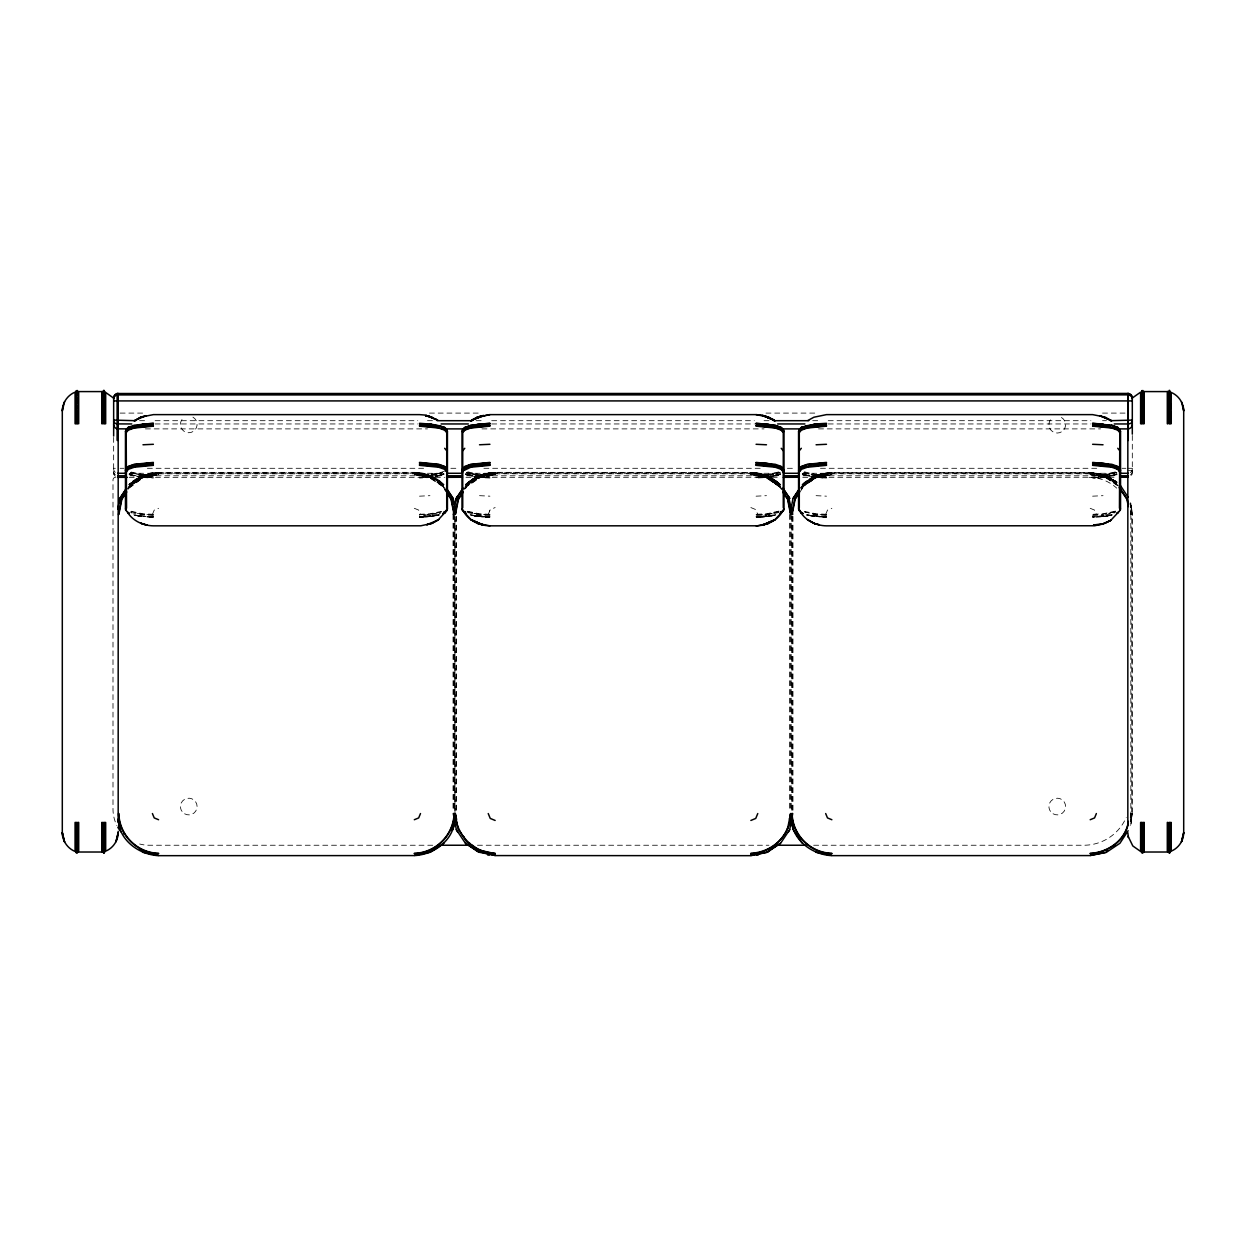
<?xml version="1.0" encoding="UTF-8"?>
<svg xmlns="http://www.w3.org/2000/svg" width="1246" height="1246" viewBox="0 0 1246 1246"><rect width="100%" height="100%" fill="white"/><g stroke="black" fill="none" stroke-linecap="round" stroke-linejoin="round"><path stroke-width="0.75" stroke-dasharray="5 3.75" d="M750.871 473.355L750.871 473.698C761.882 474.212 772.863 478.168 780.354 486.438M1131.648 816.504L1131.711 813.545L1131.352 817.205M1131.134 819.93L1131.197 817.937M1130.745 817.189L1130.963 813.545L1130.823 814.463M1131.415 817.797L1131.68 813.545L1131.088 821.939M1131.617 816.597L1130.231 825.459M1130.854 814.526L1130.963 813.545L1130.698 817.392M1130.776 820.491L1131.835 813.545L1131.835 514.458L1130.247 504.069L1131.197 510.081M1130.278 817.454L1131.057 813.545M1130.48 821.566L1132.225 813.545L1132.287 512.9L1130.776 503.182M1131.072 823.684L1132.318 813.545L1130.823 824.541M152.417 514.458L154.224 510.097L158.585 508.29M488.23 514.458L490.254 509.583L495.145 507.558M489.32 511.81L489.787 510.689M825.677 514.458L827.484 510.097L831.861 508.29M127.481 488.884C132.964 481.532 141.779 476.174 150.953 474.446M129.304 486.547L135.97 480.582L144.084 476.72M129.039 487.638L143.181 477.28L158.585 474.212L158.585 472.826L414.311 472.826C425.353 472.483 435.898 477.483 443.716 485.052L430.337 475.77L421.833 473.667M128.058 489.351L130.238 486.111L143.243 477.42L158.585 474.321L157.588 474.415M129.413 487.98L143.306 477.576M464.042 488.899C470.832 479.025 483.323 473.838 495.145 473.698L479.508 476.72L467.78 484.305L477.763 477.67M465.179 487.575L468.356 482.809L466.082 486.049L467.234 485.177M464.493 489.273L466.674 486.002L479.788 477.405L495.145 474.212L495.145 472.577L479.056 475.629L465.428 484.756L471.066 480.645M465.817 487.84L466.767 486.096L479.866 477.576L495.145 474.539L493.65 474.555M465.443 488.79L467.048 486.376L479.944 477.763L495.145 474.742M800.742 488.884L802.969 485.566L816.223 476.72L831.861 473.605L825.397 474.212M802.019 487.373L802.985 485.597M801.318 489.351L803.39 486.002L816.457 477.28L831.861 474.212L831.861 472.826L1090.188 472.826L1105.42 475.567L1116.572 482.404L1106.277 475.629L1090.188 472.95C1099.875 473.542 1109.812 476.299 1117.117 482.95M801.894 488.821L803.623 486.236L816.582 477.576L831.861 474.539L830.459 474.555M799.449 492.809L803.748 486.361M465.848 486.547L471.689 481.221M129.179 486.423L130.674 485.177M802.44 486.423L803.95 485.177M128.54 486.641L146.561 474.804L129.132 486.423L130.519 485.021M802.408 486.407L809.246 480.582L817.345 476.72M801.848 486.984L811.348 479.289L824.213 474.446M802.393 486.423L819.821 474.804L801.817 486.641M465.303 487.684L466.129 486.812L465.568 487.388M802.035 487.669L802.845 486.812L802.081 487.809M465.646 486.438L467.063 485.021L466.378 485.675M468.06 484.896L467.499 485.457L468.371 484.616M131.811 484.819L131.048 485.566L131.671 484.772M465.926 484.18C473.62 476.611 484.367 472.327 495.145 472.343L752.506 472.374L766.695 475.427L780.23 472.343L777.068 473.464L779.482 472.608M801.739 485.052L804.791 482.249M129.568 483.978L131.515 482.249M465.802 484.305L475.988 476.984L487.015 473.169M472.327 480.333L477.576 476.969L475.723 478.059M135.767 480.317L139.163 478.043L137.185 478.947M809.028 480.317L819.712 474.664L831.861 472.826M467.624 485.566L469.01 484.336L467.593 485.551L468.403 485.005M467.079 485.021L465.693 486.392L479.508 476.72L495.145 473.682M810.445 478.947L812.423 478.028L802.424 485.021L805.461 482.404M133.914 481.096L130.425 484.009L132.372 482.576M807.174 481.096L803.686 484.009L805.632 482.576M802.44 485.052L815.772 475.629L831.861 472.421L816.753 475.489L828.808 473.044M417.363 473.044L430.4 475.629L444.043 484.741C436.38 476.782 425.322 472.343 414.311 472.343L158.585 472.374C147.542 472.265 136.593 476.875 128.805 484.678L142.496 475.629L158.585 472.421L146.981 474.399M1117.21 482.186L1105.358 475.178L1091.761 472.374L831.861 472.374C820.803 472.265 809.869 476.875 802.066 484.678L815.772 475.629L806.645 481.501M129.163 485.021C136.982 477.28 147.729 473.433 158.585 472.826M465.661 485.005L471.985 479.803L479.43 476.097L473.869 478.807M130.55 485.052L137.325 479.726L146.327 475.614M477.358 476.782L479.71 475.271L465.428 484.741L479.103 475.754L487.622 473.667M473.714 478.604L465.428 484.756L479.056 475.629L495.145 472.748L750.871 472.779L766.944 475.629L780.572 484.756L774.934 480.645M132.434 481.486L145.268 474.539M805.71 481.486L818.529 474.539L831.861 472.374M800.228 487.716L803.125 485.722M473.371 480.099L475.115 479.056M472.841 478.76L466.097 483.962L477.794 476.081M465.428 484.741L479.056 475.629L492.435 472.982M465.07 486.625L479.508 476.72L487.684 474.399M803.499 486.111L816.504 477.42M472.997 481.33L483.105 474.773L479.585 476.922M474.368 477.857L482.093 474.415L492.014 472.452M481.657 476.891L481.236 476.813M471.985 479.803L475.365 478.075M475.956 478.542L488.666 474.228M478.651 477.28L480.489 476.517M141.468 478.417L142.433 477.95M814.728 478.417L815.694 477.95M142.106 477.28L143.041 476.922M473.714 478.962L483.09 474.601L495.145 472.779L479.103 475.754M815.367 477.28L816.301 476.922M780.323 474.368L766.477 477.545L756.073 478.028M473.932 478.869L483.09 474.601M1114.531 473.137L1113.768 473.418M777.956 475.209L776.04 475.879M142.106 477.265L143.929 476.517M815.367 477.265L822.453 474.882M478.184 478.137L479.383 477.716L478.417 477.966M779.451 474.664L777.52 475.349M144.084 477.249L144.91 476.906M480.754 477.202L481.392 477.078M817.345 477.249L818.186 476.906M756.073 514.754L766.555 514.271L779.015 511.654M816.286 476.875L817.189 476.517M466.518 472.608L468.948 473.464L465.77 472.343L479.305 475.38L495.145 472.374M779.731 474.368L775.947 475.567L780.681 473.978M1116.291 474.368L1103.115 477.187L1092.617 477.685M440.913 475.053L430.01 477.187L419.513 477.685M777.473 475.053L766.555 477.187L756.073 477.685M444.137 473.978L440.383 475.256M444.51 471.144L438.654 473.231L419.513 475.115M442.174 472.873L430.15 475.38L419.513 475.879M439.231 475.178L443.763 473.573M438.904 475.785L444.106 473.932M441.691 511.358L429.932 513.804L419.513 514.302M441.131 512.059L430.01 514.271L419.513 514.754M439.231 513.601L440.741 513.056M778.875 471.923L766.43 474.633L756.073 475.115M780.308 473.573L766.742 476.626L756.073 477.125M775.448 475.785L780.65 473.932M778.984 511.094L766.477 513.804L756.073 514.302M778.797 512.527L766.742 515.034L756.073 515.533M1115.419 471.923L1102.975 474.633L1092.617 475.115M1111.993 473.527L1113.535 473.044M1113.846 474.648L1116.868 473.573M1112.008 475.785L1116.463 474.196M1115.544 511.094L1103.037 513.804L1092.617 514.302M1114.983 511.795L1103.115 514.271L1092.617 514.754M1113.846 513.056L1115.357 512.527M778.423 472.592L778.906 472.421M442.237 472.919L440.663 473.418M1113.332 475.614C1127.412 471.44 1098.333 480.208 1092.617 478.028M480.364 475.38L486.454 473.62M1115.31 511.701L1112.756 512.589M1116.027 472.608L1116.821 472.359L1103.255 475.38L1092.617 475.879M439.495 475.879L443.903 474.305L429.932 477.545L419.513 478.028M778.703 472.436L776.18 473.262L776.974 473.044M441.364 472.686L442.143 472.436M149.286 474.072L143.975 475.676L146.919 474.897M485.784 474.087L480.551 475.661L483.448 474.897M822.547 474.072L817.236 475.676L820.18 474.897M484.694 474.415L480.878 475.551L495.145 473.184L488.712 473.527M439.62 473.262L440.43 473.044M778.532 511.826L778.407 511.904M775.806 514.987L770.791 515.906M422.114 517.028L439.449 514.941L419.513 517.152L429.995 516.498M819.463 475.053L817.797 475.442L827.469 473.464M436.957 515.517L431.1 516.327M771.648 515.922L774.109 515.439L768.502 516.358L775.433 515.081L756.073 517.152L769.654 516.124M149.193 474.882L144.536 475.442L154.208 473.464M1109.438 513.274L1110.279 513.087L1108.675 513.383M1110.217 515.486L1105.685 516.249M773.595 473.854L772.099 474.056M142.558 475.77L158.585 472.577M142.947 476.72L158.585 473.605L152.121 474.212M143.383 477.748L158.585 474.726M815.818 475.77L831.861 472.577M816.644 477.748L831.861 474.726M1109.781 476.128L1103.115 477.187M1110.653 515.439L1104.081 516.483M435.57 513.383L433.343 513.726M436.676 476.128L438.639 475.754L432.237 476.844M487.607 473.091L489.273 472.779M435.461 474.539L436.692 474.321L433.53 474.851M772.022 474.539L773.236 474.321L770.075 474.851L772.333 474.492M772.941 515.595L767.661 516.327L770.526 516.093M771.71 474.196L769.888 474.415L772.271 474.025M486.329 474.352L495.145 473.184M435.726 515.766L437.564 515.439M435.726 474.025L437.767 473.698M1108.66 474.056L1110.871 473.698M1110.015 474.305L1106.635 474.851M769.794 477.016L768.689 477.187M434.449 474.305L433.328 474.415L435.166 474.196M1107.538 474.305L1106.432 474.415L1108.255 474.196M432.16 474.601L431.116 474.757M766.555 477.187L775.199 475.754L771.009 476.486M1105.264 474.601L1104.205 474.757M436.972 475.536L419.513 477.125M436.972 513.959L419.513 515.533M439.168 514.8L419.513 516.732M437.767 515.268L438.888 515.081M768.766 474.586L761.524 475.193L763.705 475.115L762.614 475.131M775.713 514.8L756.073 516.732M1112.335 475.178L1092.617 477.125M1105.545 514.676L1110.077 513.959M1112.273 514.8L1092.617 516.732M1110.871 515.268L1111.977 515.081L1092.617 517.152M1102.975 516.654L1111.759 515.268M434.636 515.937L430.976 516.483M489.242 475.006L490.472 474.819M489.444 473.573L495.145 472.748M151.872 474.29L158.585 473.682M825.148 474.29L831.861 473.682M767.52 516.483L769.935 516.14M771.196 474.228L769.888 474.415L770.994 474.305M488.744 472.857L492.45 472.468M768.782 513.913L772.115 513.383L769.903 513.726M424.076 515.205L425.587 515.019M1106.246 516.015L1103.099 516.498L1104.859 516.342M766.555 516.498L756.073 516.981L757.257 516.934M155.548 473.044L143.492 475.489L149.442 473.371L158.585 472.374M494.164 474.415L495.145 474.305L493.883 474.383M830.864 474.415L831.861 474.321L830.334 474.368M494.023 474.57L495.145 474.461M428.313 516.669L426.381 516.81M1101.791 516.56L1102.726 516.483L1092.617 516.981L1093.817 516.934M757.366 517.09L765.792 516.545M762.521 514.458L760.683 514.536M1101.043 516.701L1094.627 516.997M764.11 516.732L764.966 516.654L762.941 516.81M428.686 516.56L429.917 516.467M495.145 474.305L493.65 474.352M423.204 516.981L421.787 517.028M424.948 516.934L428.577 516.716M761.493 516.934L763.191 516.825M1101.339 516.732L1094.518 517.059M426.07 475.131L424.979 475.193L429.995 474.944M1103.099 474.944L1098.084 475.193L1107.258 477.483L1116.416 483.37M490.877 473.231L495.145 472.966L489.086 473.418M759.702 516.997L758.066 517.074M427.394 477.311L422.145 477.561M758.347 477.576L763.938 477.311M764.468 516.747L762.459 516.872M1098.894 477.732L1098.006 477.779M765.137 516.716L762.536 516.841M1098.645 477.405L1094.891 477.576M425.54 516.856L423.64 516.934M757.521 517.028L760.558 516.95M762.1 516.81L760.138 516.872M419.513 475.442L424.761 475.193M756.073 475.442L761.306 475.193M756.073 475.879L766.695 475.38M419.513 496.173L429.932 495.674M1092.617 475.442L1097.866 475.193M756.073 496.173L766.477 495.674M1092.617 496.173L1103.037 495.674M1092.617 515.533L1103.286 515.034M152.588 473.402L154.94 473.309M482.841 475.084L484.476 475.193L477.234 474.586M825.849 473.402L828.201 473.309M762.007 477.42L758.689 477.561M759.001 516.981L761.228 516.903M423.998 516.95L419.513 516.981L420.712 516.934M493.432 473.823L489.694 474.072L493.4 473.823M752.35 474.352L750.871 474.305L750.871 472.577L766.944 475.629L780.588 484.741L766.897 475.754L758.378 473.667M1099.174 475.131L1106.635 477.311M485.052 516.872L489.927 516.981L488.744 516.934M120.114 413.096L143.461 413.096M429.434 413.096L480.022 413.096M765.994 413.096L816.566 413.096M1102.539 413.096L1127.832 413.096M139.568 420.696L145.408 420.696M155.143 420.696L417.768 420.696M427.487 420.696L433.328 420.696M476.128 420.696L481.968 420.696M491.687 420.696L754.313 420.696M764.047 420.696L769.872 420.696M812.672 420.696L818.513 420.696M828.247 420.696L1090.873 420.696M1102.539 420.696L1106.432 420.696M155.143 423.952L417.768 423.952M491.687 423.952L754.313 423.952M828.247 423.952L1090.873 423.952M145.408 428.889L427.487 428.889M481.968 428.889L764.047 428.889M818.513 428.889L1100.592 428.889M113.651 468.294L115.348 468.294M120.114 468.294L124.008 468.294M147.355 468.294L425.54 468.294M450.834 468.294L458.621 468.294M483.9 468.294L762.1 468.294M787.394 468.294L795.166 468.294M820.46 468.294L1098.645 468.294M1121.992 468.294L1125.886 468.294M1127.832 468.294L1132.303 468.294M1127.832 470.661L1132.303 470.661M129.849 473.278L443.062 473.278M466.393 473.278L779.607 473.278M802.954 473.278L1116.151 473.278M158.585 473.823L414.311 473.823M495.145 473.823L750.871 473.823M831.861 473.823L1090.188 473.823M129.849 475.785L443.062 475.785M466.393 475.785L779.607 475.785M802.954 475.785L1116.151 475.785M129.195 477.327L444.557 477.327M465.973 477.327L779.607 477.249M802.751 477.327L1116.151 477.249M1130.449 514.458L1131.835 514.458M1130.449 813.545L1132.084 813.545M432.751 845.24L149.006 845.24A36.025 36.025 0 0 1 139.692 844.009M477.436 845.24L768.953 845.24M813.654 845.24L1083.771 845.24A46.304 46.304 0 0 0 1126.228 817.454M825.288 516.934L826.487 516.981L817.251 516.545L818.17 516.669M476.346 516.124L488.634 517.09M1090.188 472.374L1104.081 474.726L1116.105 481.299M414.311 472.374C425.182 472.343 435.96 476.735 443.732 484.351M750.871 472.374C761.555 472.359 772.193 476.548 779.903 483.962L768.206 476.081M417.27 473.013L414.311 472.95L426.444 474.664L434.075 478.09M152.09 517.09L144.318 516.716M485.862 516.872L474.352 515.922M1094.58 473.464L1104.252 475.442L1102.585 475.053M418.703 473.464L428.359 475.442L426.708 475.053M152.183 516.934L153.383 516.981L142.901 516.498L153.383 517.152M823.855 477.561L818.622 477.311M487.311 477.561L482.062 477.311M822.89 477.872L820.211 477.732M821.877 514.536L820.024 514.458M485.317 514.536L483.479 514.458M487.934 517.074L485.442 516.95L488.479 517.028M148.772 514.536L146.935 514.458M824.338 475.349L825.506 475.396M824.213 517.012L818.638 516.763L825.537 517.106M484.772 516.903L486.999 516.981M487.669 477.576L483.915 477.405M151.109 477.576L147.355 477.405M811.785 515.969L814.9 516.327M811.816 474.352L812.672 474.415L811.099 474.243M1116.743 483.635L1105.825 476.72L1090.188 473.605L1098.131 474.57M756.914 473.418L750.871 472.966L755.138 473.231M444.152 487.373C437.486 478.012 425.135 474.555 414.311 473.605C426.116 473.667 437.081 479.212 444.137 486.75M826.487 475.115L816.13 474.633L801.49 471.144M826.487 475.442L814.214 474.679M826.487 475.879L815.85 475.38L803.826 472.873L805.337 473.418M826.487 477.125L809.028 475.536M826.487 477.685L815.99 477.187L801.91 473.932M826.487 478.028L816.083 477.545L802.097 474.305M489.927 475.115L479.585 474.633L464.929 471.144M484.694 475.193L489.927 475.442M479.305 475.38L489.927 475.879M489.927 477.125L479.274 476.626L465.693 473.573M466.269 474.368L479.445 477.187L489.927 477.685M489.927 478.028L479.523 477.545L464.805 474.041M816.083 495.674L826.487 496.173M153.383 475.115L143.025 474.633L130.581 471.923M148.149 475.193L153.383 475.442M153.383 475.879L142.745 475.38L129.226 472.343L132.388 473.464L131.64 473.231M144.738 475.022L141.109 474.679M153.383 477.125L133.68 475.178M128.992 474.305L134.147 476.143L153.383 477.685M142.978 477.545L153.383 478.028M479.523 495.674L489.927 496.173M826.487 514.302L816.083 513.804L804.309 511.358M826.487 514.754L815.99 514.271L804.869 512.059M826.487 515.533L809.028 513.959M826.487 516.732L806.847 514.8M816.005 516.498L826.487 516.997L806.614 515.003L810.866 515.813M489.927 514.302L479.523 513.804L467.016 511.094M489.927 514.754L479.445 514.271L467.001 511.654M489.927 515.533L479.274 515.034L467.203 512.527M489.927 516.732L470.287 514.8M479.461 516.498L489.927 516.997L470.194 514.987M153.383 514.302L142.978 513.804L130.472 511.094M153.383 514.754L142.885 514.271L131.032 511.795M153.383 515.533L133.68 513.601M153.383 516.732L133.743 514.8M1115.404 481.501L1106.277 475.629L1090.188 472.421L1090.188 474.212L1091.48 474.383M750.871 473.184L757.288 473.527M752.117 474.383L750.871 474.305L750.871 472.577L766.897 475.754M443.716 485.052L430.4 475.629L414.311 472.421L414.311 474.212L415.603 474.383L414.311 474.477L429.59 477.576L428.826 477.249M151.934 517.028L144.489 516.654M1091.589 474.555L1090.188 474.477L1105.467 477.576L1118.425 486.236M483.541 516.872L480.878 516.716L484.507 516.934M781.398 489.351L779.233 486.096L766.15 477.576L750.871 474.539L752.35 474.555M1094.44 473.231L1090.188 472.966L1093.848 473.309M418.563 473.231L414.311 472.966L417.971 473.309M473.729 474.025L476.128 474.415L474.29 474.196M137.356 474.056L136.53 473.978L139.568 474.415L137.122 474.492M817.874 516.685L819.354 516.81M475.006 474.305L476.128 474.415M1091.107 473.823L1090.188 473.714L1100.093 474.991L1098.863 474.726M414.311 473.682L422.269 474.555M478.339 516.327L470.567 515.081L473.449 515.626M140.689 516.14L141.795 516.327L135.347 515.439M753.55 472.468L768.86 476.408L780.198 484.305M422.986 474.726L424.325 474.975M818.466 475.053L819.557 475.147M750.871 474.461L751.992 474.57M782.94 490.737L777.644 482.809L779.591 485.738C772.209 478.012 761.508 473.776 750.871 473.698L766.43 476.86L773.501 480.613L779.934 486.049L778.781 485.177M753.986 472.452L765.06 474.851M751.836 474.415L750.871 474.305L766.274 477.28L780.417 487.638M753.565 472.982L766.944 475.645L780.588 484.741L772.286 478.604M815.024 516.483L808.452 515.439M476.112 513.726L473.885 513.383L477.218 513.913M1090.188 473.682L1091.169 473.792M477.514 516.358L471.891 515.439L475.224 515.906M813.763 513.913L812.657 513.726M140.673 513.913L137.325 513.383M814.012 516.296L810.274 515.766M477.716 516.358L476.065 516.14M474.819 474.228L475.956 474.383M474.991 476.486L470.817 475.754L479.445 477.187M138.446 476.486L136.219 476.128M812.766 477.016L811.66 476.844M478.48 516.483L473.059 515.595M139.505 516.14C144.583 516.919 131.578 514.691 135.207 515.346M756.556 473.573L750.871 472.748C761.727 473.387 772.489 477.265 780.323 484.974M755.528 474.819L756.758 475.006M813.778 476.844L807.953 475.879L809.324 476.128M477.327 477.187L476.221 477.016M140.767 477.187L139.661 477.016M807.128 473.527L808.966 473.854M807.128 515.081L808.233 515.268M473.901 474.056L472.421 473.854M142.901 477.187L129.288 474.415L131.936 475.349M134.241 515.268L143.025 516.654M474.072 474.555L473.075 474.383L475.925 474.851L472.764 474.321M137.185 515.766L138.322 515.953M804.137 472.592L803.654 472.421M467.577 472.592L467.094 472.421M131.032 472.592L130.55 472.421M1096.605 474.835L1097.773 475.053M759.671 474.352L754.5 473.418L765.122 475.551L761.306 474.415M420.727 474.835L421.88 475.053M756.743 472.779L758.393 473.091M1090.188 472.577L1106.23 475.77L1111.463 478.807M1090.188 474.212L1105.591 477.28L1118.659 486.002M1090.188 474.726L1105.404 477.748M757.334 474.228L767.349 477.28M750.871 474.742L766.072 477.763L778.952 486.376L780.557 488.79M414.311 472.577L430.337 475.77L443.934 484.85L438.39 480.645M414.311 474.212L429.714 477.28L442.782 486.002L444.23 488.183M414.311 474.726L429.527 477.748L442.408 486.361L445.647 491.204M764.343 476.891L764.764 476.813M1103.722 476.906L1105.545 477.576L1104.081 476.984M427.845 476.906L428.764 477.109M468.325 512.059L467.468 511.826M1106.23 475.77L1097.71 473.667M759.546 473.62L765.636 475.38M804.947 512.153L806.349 512.589M805.617 475.256L802.268 474.165M758.331 474.399L764.125 475.941M764.623 477.078L765.262 477.202M762.568 474.897L765.465 475.661L760.216 474.087M130.923 511.826L131.764 512.059M1103.738 475.115L1109.688 477.903M469.026 473.044L469.82 473.262L467.312 472.436M427.861 475.115L435.524 478.869M469.072 475.256L465.319 473.978M425.151 475.209L430.758 477.311M469.96 475.879L465.537 474.305M805.773 475.614L802.44 474.43L803.561 474.819M804.636 472.686L806.38 473.262M131.531 472.686L133.275 473.262M132.512 475.256L133.509 475.567L129.724 474.368M466.565 474.679L465.677 474.368M767.583 477.966L766.742 477.685L767.832 478.324M765.511 476.517L779.762 485.566L780.339 486.407L778.937 485.021L781.974 488.884M802.237 473.573L806.769 475.178M465.35 473.932L470.552 475.785M129.148 473.573L132.169 474.648M130.659 512.527L132.169 513.056M428.203 476.984L429.668 477.576M1090.188 508.29L1094.564 510.097L1096.371 514.458M750.871 507.558L755.746 509.583L757.77 514.458M414.311 508.29L418.687 510.097L420.494 514.458M1106.417 477.825L1107.196 478.153M430.54 477.825L431.318 478.153M1106.355 477.95L1107.336 478.386M768.642 476.782L766.29 475.271L771.632 477.857M430.477 477.95L431.459 478.386M762.91 474.601L773.673 480.333M1109.61 478.043L1111.401 478.869M772.286 478.962L766.57 476.097L772.131 478.807M768.237 477.67L769.125 478.106M770.635 478.075L774.015 479.803M770.885 479.056L773.501 480.598M772.162 478.931L768.424 476.969L770.277 478.059M766.29 475.271L780.588 484.741M774.327 481.221L778.205 484.289M773.003 481.33L762.91 474.773L780.931 486.625M773.159 478.76L780.074 484.18M774.778 482.249L775.619 482.809M769.81 478.947L770.635 479.492M772.286 480.598L773.127 481.158M774.654 482.42L775.479 482.981M776.881 484.367L778.423 485.551L777.597 485.005M766.96 478.106L767.77 478.651M772.629 481.906L773.439 482.436M778.283 485.691L779.093 486.22M772.504 482.077L773.314 482.607M1105.825 476.72L1116.603 483.915M1105.747 476.906L1118.924 485.722M429.948 476.72L443.732 486.423M429.87 476.906L443.046 485.722L441.068 482.841L446.395 490.737M429.668 477.42L442.673 486.111L446.006 491.407M1114.267 480.645L1116.805 482.669M775.542 481.096L779.03 484.009L775.355 481.034M779.638 485.66L778.921 485.021L780.292 486.407M776.99 484.336L778.376 485.566M1114.734 481.065L1116.4 482.576M438.857 481.065L440.523 482.576M777.644 484.616L778.501 485.457L777.94 484.896M441.1 484.632L441.956 485.457L440.975 484.694M779.591 485.722L780.152 486.547M780.432 487.388L779.871 486.812L780.697 487.684M443.965 487.684L443.218 486.921L444.012 487.544M779.762 486.952L780.323 487.731M113.775 473.714L114.102 474.679M1130.247 502.73L1131.617 511.421M1131.275 505.315L1132.287 514.458L1130.044 503.462M1130.402 511.421L1131.057 514.458M1130.901 506.25L1132.225 514.458M1130.823 513.554L1130.947 514.458L1130.776 511.218M1130.854 513.492L1130.963 514.458L1130.714 510.128M1131.243 508.461L1131.352 510.813M1132.303 435.477L1132.303 472.717A4.579 4.579 0 0 1 1130.324 476.502M1130.823 514.458L1130.838 813.545M792.986 516.405L792.986 813.545M792.549 516.405L792.549 813.545M791.49 516.405L791.49 813.545M791.21 514.458L791.21 811.613M790.213 514.458L790.213 811.613M789.73 514.458L789.762 811.613M456.41 516.405L456.425 813.545M455.958 516.405L455.958 813.545M454.51 514.458L454.51 811.613M453.451 514.458L453.451 811.613M453.046 514.458L453.046 811.613M113.651 437.408L113.651 472.701A4.626 4.61 0 0 0 115.348 476.268M115.348 472.327A4.626 4.486 0 0 1 113.651 468.854M115.348 474.804A4.626 4.61 0 0 1 113.651 471.237M1088.926 477.327A41.165 41.165 0 0 1 1116.743 488.152M115.567 477.327A2.57 2.57 0 0 0 112.997 479.897L112.997 809.215A36.025 36.025 0 0 0 116.922 825.584M192.928 417.145A8.348 8.348 0 0 1 195.155 429.745A8.348 8.348 0 0 1 182.352 429.745A8.348 8.348 0 0 1 184.579 417.145M1061.421 417.472A8.348 8.348 0 0 1 1063.648 430.057A8.348 8.348 0 0 1 1050.861 430.057A8.348 8.348 0 0 1 1053.072 417.472M1132.303 471.253A4.579 4.579 0 0 1 1130.324 475.022M1132.303 468.87A4.579 4.454 0 0 1 1130.324 472.53M805.072 484.819L804.309 485.566L804.947 484.772M470.645 481.034L466.97 484.009L470.458 481.096M132.201 482.404L129.179 485.052L142.511 475.629L130.596 483.65L132.278 482.467M479.539 476.844L478.682 477.28L479.57 476.844M146.296 475.084L147.916 475.193L146.296 475.084M823.481 475.287L822.267 475.287L823.544 475.302M810.289 474.025L810.289 474.025M454.961 813.545L454.961 516.405L454.946 813.545M184.579 813.778A8.348 8.348 0 0 0 197.102 806.551A8.348 8.348 0 0 0 184.579 799.325A8.348 8.348 0 0 0 184.579 813.778M1053.072 813.778A8.348 8.348 0 0 0 1065.595 806.551A8.348 8.348 0 0 0 1053.072 799.325A8.348 8.348 0 0 0 1053.072 813.778"/><path stroke-width="1.5" d="M75.072 423.765L75.072 392.163C67.533 395.169 62.378 402.816 62.3 410.9L62.3 832.686C62.331 840.785 67.549 848.433 75.072 851.439L75.072 822.407M455.491 509.801L455.678 508.57M790.322 819.447L790.509 818.217M62.876 406.134L62.3 410.9L64.558 401.633M118.759 503.384L119.756 498.369L126.594 488.152M117.747 509.256L119.896 498.431L126.703 488.245M118.495 514.458L121.532 499.116L126.422 491.796M118.853 514.458L121.874 499.257L126.718 491.999M457.734 495.846L456.316 498.384L453.279 514.458L454.12 514.458M455.024 514.458L458.076 499.116L462.967 491.796M455.429 514.458L458.45 499.257L462.749 492.824M454.058 813.545C453.622 834.898 435.648 852.856 414.311 853.292M454.416 813.545C453.98 835.085 435.851 853.23 414.311 853.65M453.014 829.587L455.896 815.009M454.136 824.634C450.398 842.732 432.222 854.787 414.311 855.581L158.585 855.675C140.829 854.725 122.824 842.981 118.853 825.054M790.26 512.994L793.017 498.369L799.091 489.289M792.113 514.458L795.135 499.257L799.449 492.809M750.871 853.276C767.053 852.529 782.301 842.545 787.877 827.173M790.369 814.666L790.587 813.545L787.565 828.746M790.976 813.545C790.556 835.1 772.411 853.23 750.871 853.666M788.282 832.172L789.699 829.634L792.721 813.545L791.88 813.545C792.098 835.132 810.367 853.214 831.861 853.65M1128.362 821.41C1125.995 839.757 1108.021 852.591 1090.188 853.292M1128.237 823.871C1124.78 841.268 1107.351 852.887 1090.188 853.65M456.02 500.674L456.316 498.384L463.138 488.152L456.332 498.384M457.889 500.067L458.076 499.116M458.123 500.845L458.45 499.257M789.481 819.089L789.699 817.983M789.933 818.824L790.089 818.03M790.961 822.36L792.02 817.096M420.494 813.545L418.687 817.921L414.311 819.728M757.77 813.545L755.746 818.435L750.871 820.46M1096.371 813.545L1094.564 817.921L1090.188 819.728M451.473 829.992L452.064 829.182M793.157 498.431L799.216 489.382M799.153 492.606L794.808 499.116L791.755 514.458L792.721 514.458L788.282 495.846M476.517 850.956L495.145 855.581L750.871 855.675L766.944 852.373L780.588 843.277L789.699 829.634M1128.128 830.708L1119.92 843.277L1106.277 852.389L1090.188 855.581L831.861 855.644C813.342 854.787 794.512 841.798 791.662 822.781M445.647 511.826L438.094 520.018L426.693 524.8L432.05 523.351L438.592 519.613L432.05 523.351L420.852 525.796L153.383 525.843C143.15 525.703 132.528 520.859 127.248 511.826M1118.752 511.826L1110.747 520.376L1105.218 523.242L1094.782 525.765L826.487 525.843C816.239 525.719 805.679 520.781 800.353 511.826M125.597 430.337L128.089 427.487L134.257 425.182L153.383 423.297M126.329 429.745L128.385 427.269M125.503 431.552L127.637 429.013L133.68 426.864M125.971 432.222L128.058 429.73L134.007 427.612L153.383 425.696M125.971 469.29L128.26 466.409L134.147 464.306L153.383 462.406M125.503 469.96L127.637 467.421L133.68 465.272M125.597 471.19L127.715 468.652L133.743 466.518L153.383 464.571M126.002 471.549L128.089 469.041M126.313 471.767L128.385 469.306L134.241 467.219L153.383 465.334M462.157 430.337L464.929 427.269M464.447 427.861L470.801 425.182L489.927 423.297M462.064 431.552L464.182 429.013L467.203 427.939M462.982 431.692L464.618 429.73L470.552 427.612L489.927 425.696M446.582 470.131L447.298 469.275M462.733 450.756L464.805 448.28M446.566 471.486L447.392 470.49M462.064 469.96L464.805 466.409L470.708 464.306L489.927 462.406M462.157 471.19L464.26 468.652L470.287 466.518L489.927 464.571M462.546 471.549L464.633 469.041M445.912 510.673L447.392 508.913M446.582 510.704L443.062 513.695M444.822 512.978L447.298 510.128M798.702 430.337L800.82 427.799L806.847 425.665L826.487 423.718M799.107 429.979L801.49 427.269M798.608 431.552L800.726 429.013L803.748 427.939M799.075 432.222L801.162 429.73L807.097 427.612L826.487 425.696M783.018 470.272L783.438 469.773M799.293 450.756L801.349 448.28M782.877 471.767L783.952 470.49M799.293 468.885L801.349 466.409L807.252 464.306L826.487 462.406M798.608 469.96L801.162 466.798L807.097 464.68L826.487 462.78M798.702 471.19L800.82 468.652L806.847 466.518L826.487 464.571M799.107 471.549L801.194 469.041M799.418 471.767L801.49 469.306L807.346 467.219L826.487 465.334M783.267 507.823L783.267 432.627L781.195 430.15L775.308 428.048L756.073 426.148M783.111 509.91L783.952 508.913M783.454 510.486L780.339 513.43M783.859 510.128L780.23 513.196M1119.453 470.412L1120.403 469.275M1119.469 471.985L1120.497 470.49M1119.453 508.259L1119.811 432.627L1117.755 430.15L1111.853 428.048L1092.617 426.148M1119.593 509.988L1120.497 508.913M1120.403 510.128L1116.883 513.43M462.92 468.667L470.225 465.272L480.8 463.761M464.291 467.172L470.552 464.68L489.927 462.78M782.519 511.592L783.267 510.704M1132.303 420.104L1110.326 420.696M113.651 400.916L1132.303 400.916M1132.801 397.661L1140.604 392.163L1140.604 423.765M430.337 852.248L443.934 843.168M780.479 843.168L766.897 852.248L769.483 850.956M1106.65 850.753L1107.492 850.193M1113.254 846.283L1114.921 845.177M807.875 420.494L813.903 417.223L826.487 414.622L1092.617 414.622L1105.155 417.114L1111.681 420.852L1099.782 415.65L1111.183 420.447M134.817 420.447L146.218 415.65L140.86 417.114L134.319 420.852L140.86 417.114L153.383 414.622L419.513 414.622L425.057 415.074L437.642 420.089L425.992 415.37L432.113 417.223L425.945 415.93M471.377 420.447L482.763 415.65L477.405 417.114L470.863 420.852L477.405 417.114L489.927 414.622L756.073 414.622L761.602 415.074L774.187 420.089L762.536 415.37L768.657 417.223L762.49 415.93M483.51 415.93L471.813 420.089L483.464 415.37M471.813 420.089L480.473 416.195M127.715 427.799L142.745 424.232L153.383 423.718M128.058 466.798L133.992 464.68L153.383 462.78M464.26 427.799L470.287 425.665L489.927 423.718M468.714 427.394L489.927 424.917M469.835 467.203L471.689 466.752M443.763 511.981L445.274 511.452M442.922 513.461L445.18 512.651M801.178 427.487L816.13 423.796M800.726 467.421L805.259 465.817M806.38 467.203L808.233 466.752M780.308 511.981L781.818 511.452M1116.79 513.196L1118.285 512.651M477.343 417.223L489.927 414.622M414.311 855.426L430.337 852.248M766.882 852.217L750.871 855.41L750.871 854.569M1090.188 855.426L1106.23 852.248M756.743 855.239L758.393 854.927M113.651 436.053L113.651 398.004A4.626 4.626 0 0 1 117.155 393.518L1128.269 393.44A4.579 4.579 0 0 1 1132.303 397.988L1132.303 434.138M135.939 426.506L153.383 424.917M135.939 464.914L153.383 463.341M134.023 466.939L135.129 466.752M477.234 424.31L480.769 423.889M477.234 465.879L478.339 465.693M813.778 424.31L814.9 424.138M806.769 426.864L826.487 424.917M809.028 464.914L813.56 464.197M813.778 465.879L817.314 465.459M755.528 853.198L756.758 853.012M142.901 423.952L144.209 423.889M148.149 423.702L153.383 423.469M153.383 426.148L134.147 428.048L128.26 430.15L126.189 432.627L126.547 508.259M484.694 423.702L489.927 423.469M489.927 426.148L470.708 428.048L464.805 430.15L462.733 432.627L462.733 507.823M142.978 444.775L153.383 444.292M816.005 423.952L826.487 423.297M826.487 426.148L807.252 428.048L801.349 430.15L799.293 432.627L799.293 507.823M479.523 444.775L489.927 444.292M142.901 465.521L153.383 465.023M816.083 444.775L826.487 444.292M479.274 463.839L489.927 463.341M479.461 465.521L489.927 465.023M489.927 465.334L470.801 467.219L462.531 471.159M815.818 463.839L826.487 463.341M821.239 465.272L826.487 465.023M144.598 465.459L145.533 465.428M481.143 465.459L482.093 465.428M756.073 525.843C766.306 525.703 776.928 520.875 782.208 511.826L774.685 519.956L762.536 525.08L775.137 519.613L763.237 524.8L768.595 523.351L757.397 525.796L489.927 525.843C479.679 525.687 469.088 520.906 463.808 511.826L471.315 519.956L483.464 525.08L470.863 519.613L482.763 524.8L477.405 523.351L489.927 525.843M135.689 420.696L113.651 420.104M437.221 420.696L472.234 420.696M773.766 420.696L808.779 420.696M77.782 423.765L78.171 391.291M131.796 423.952L117.155 423.905A4.626 2.788 0 0 1 113.651 421.195M441.115 423.952L468.34 423.952M777.66 423.952L804.9 423.952M1114.204 423.952L1128.269 423.967A4.579 2.772 0 0 0 1132.303 421.21M1143.314 423.765L1143.703 391.291M127.902 428.889L117.155 428.826A4.626 4.486 0 0 1 113.651 424.465M444.993 428.889L464.447 428.889M781.554 428.889L801.007 428.889M1118.098 428.889L1128.269 428.904A4.579 4.454 0 0 0 1132.303 424.497M117.7 473.278L125.955 473.278M446.94 473.278L462.515 473.278M783.5 473.278L799.06 473.278M1120.045 473.278L1128.269 473.293M117.7 475.785L125.955 475.785M446.94 475.785L462.515 475.785M783.5 475.785L799.06 475.785M1120.045 475.785L1128.269 475.801M117.513 477.327L127.248 477.327M446.504 477.327L462.515 477.249M783.282 477.327L799.06 477.249M1120.045 477.249L1128.269 477.265M454.12 813.545L453.279 813.545L456.332 829.634L457.734 832.172M442.455 845.24L467.717 845.24M778.672 845.24L805.866 845.24M147.308 463.2L148.835 463.216M763.907 465.428L764.857 465.459M756.073 414.622L768.595 417.114L775.137 420.852L763.237 415.65L774.638 420.447M1092.617 423.297L1111.993 425.369M1092.617 423.469L1103.099 423.952M1092.617 423.718L1112.273 425.665L1118.285 427.799M1092.617 424.917L1110.077 426.506M1092.617 425.696L1112.008 427.612L1117.942 429.73L1120.029 432.222M756.073 423.297L775.199 425.182L781.398 427.658M756.073 423.469L761.306 423.702M765.246 423.889L768.766 424.31M756.073 423.718L775.713 425.665L781.74 427.799M756.073 424.917L777.286 427.394M756.073 425.696L775.448 427.612L781.398 429.73L783.127 431.801M1092.617 444.292L1103.037 444.775M419.513 423.297L431.116 424.138M419.513 423.718L439.168 425.665L445.18 427.799L447.298 430.337M419.513 424.917L439.231 426.864M419.513 425.696L438.904 427.612L444.838 429.73L446.925 432.222M419.513 426.148L438.748 428.048L444.651 430.15L446.722 432.627L446.722 507.823M756.073 444.292L766.477 444.775M1092.617 462.406L1111.853 464.306L1117.755 466.409L1120.029 469.29M1092.617 462.78L1103.115 463.263L1117.942 466.798M1092.617 463.341L1110.077 464.914M1092.617 464.571L1112.273 466.518L1118.285 468.652L1120.403 471.19M1092.617 465.023L1103.099 465.521M1092.617 465.334L1111.759 467.219L1117.631 469.306L1119.687 471.767M756.073 462.406L775.308 464.306L781.195 466.409L783.952 469.96M756.073 462.78L766.555 463.263L781.398 466.798M758.736 463.465L756.073 463.341L775.775 465.272L781.818 467.421M756.073 464.571L775.713 466.518L781.74 468.652L783.859 471.19M756.073 465.023L766.555 465.521M756.073 465.334L775.199 467.219L781.071 469.306L783.127 471.767M419.513 462.406L438.748 464.306L444.651 466.409L446.722 468.885M419.513 462.78L438.904 464.68L444.853 466.798L447.392 469.96M419.513 463.341L439.231 465.272M419.513 464.571L439.168 466.518L445.18 468.652L447.298 471.19M419.513 465.023L429.995 465.521M419.513 465.334L438.654 467.219L444.526 469.306L446.582 471.767M425.587 415.962L428.982 416.195L437.642 420.089M489.242 853.012L490.472 853.198M1110.871 466.752L1112.725 467.203M767.661 465.693L768.766 465.879M774.327 466.752L776.18 467.203M429.87 423.796L444.51 427.269L446.909 429.979M431.1 465.693L432.222 465.879M487.607 854.927L489.273 855.239M831.861 853.292C810.507 852.856 792.549 834.898 792.113 813.545M815.818 852.248L831.861 855.426M495.145 853.276C473.807 852.84 455.849 834.882 455.429 813.545M478.978 850.068L495.145 853.666M158.585 853.292C137.247 852.856 119.273 834.898 118.853 813.545M158.585 853.65C137.044 853.23 118.915 835.085 118.495 813.545M142.558 852.248L158.585 855.426M1111.759 425.182L1117.615 427.269L1119.671 429.745M1112.335 426.864L1118.378 429.013L1120.497 431.552M1113.846 465.817L1116.868 466.892M1116.432 468.512L1118.176 469.353M778.797 427.939L781.818 429.013L783.952 431.552M800.82 512.651L803.078 513.461M802.954 513.695L798.702 510.128M442.252 427.939L445.274 429.013L447.392 431.552M440.741 465.817L445.274 467.421M464.929 511.717L465.693 511.981L464.182 511.452M465.77 513.196L462.157 510.128M465.661 513.43L462.546 510.486M127.715 512.651L129.226 513.196M129.117 513.43L125.597 510.128M831.861 819.728L827.484 817.921L825.677 813.545M495.145 820.46L490.254 818.435L488.23 813.545M158.585 819.728L154.224 817.921L152.417 813.545M765.527 416.195L774.187 420.089M469.477 843.246L470.272 843.791M472.686 845.411L473.496 845.941M479.788 850.613L466.767 841.922L458.076 828.902L455.024 813.545M456.316 829.634L465.428 843.277L479.118 852.217L495.145 855.41L495.145 854.569M465.428 843.277L479.056 852.373M139.661 849.056L141.873 850.52M113.324 397.895L105.676 392.459L105.676 423.765M1117.927 427.487L1120.403 430.337M1117.755 448.28L1119.811 450.756M1118.378 467.421L1120.497 469.96M1118.955 470.287L1119.998 471.549M783.859 430.337L781.226 427.471M781.195 448.28L783.267 450.756M798.702 469.275L799.543 470.272M798.608 470.49L799.449 471.486M781.367 469.041L783.454 471.549M798.608 508.913L800.088 510.673M799.418 510.704L801.49 513.181M444.651 448.28L446.722 450.756M462.157 469.275L462.982 470.272M462.064 470.49L463.123 471.767M444.822 469.041L446.893 471.549M462.064 508.913L462.967 509.988M125.597 469.275L126.547 470.412M125.503 470.49L126.547 471.985M125.503 508.913L126.407 509.988M1171.209 822.407L1171.209 851.143C1178.591 848.137 1183.716 840.583 1183.7 832.608L1183.7 410.9C1183.638 402.972 1178.576 395.449 1171.209 392.459L1171.209 423.765M1119.92 484.741L1128.128 497.31M1119.266 487.186L1127.241 499.116L1128.237 504.147M1119.375 487.98L1126.898 499.257L1128.362 506.592M783.033 491.796L787.924 499.116L790.976 514.458M783.251 492.824L787.565 499.257L790.587 514.458M802.237 843.168L793.157 829.587L790.26 815.009M446.317 488.152L453.139 498.384L454.276 504.1M446.956 489.367L452.999 498.431L455.896 512.994M446.473 491.796L451.364 499.116L454.416 514.458M446.722 492.809L451.021 499.257L454.058 514.458M463.824 836.798L464.369 837.608M123.65 833.309L124.195 834.135M1181.488 401.804L1183.7 410.9L1183.139 406.227M1128.222 836.518L1132.801 845.941L1140.604 851.439L1140.604 822.407M456.301 817.983L456.612 819.572M117.856 819.292L119.896 829.587M1128.175 836.113L1128.409 837.468L1127.832 832.686M62.643 836.113L62.876 837.468L62.3 832.686L64.558 841.969L62.3 832.608M790.322 508.57L790.509 509.801M455.506 818.217L455.678 819.447M1170.43 391.587L1170.43 399.281M1170.43 403.626L1170.43 408.844M1170.43 411.46L1170.43 423.765M1170.43 822.407L1170.43 848.152M1170.43 849.756L1170.43 851.999M1169.729 390.465L1169.729 423.765M1169.729 822.407L1169.729 853.136M1169.2 390.341L1169.2 423.765M1169.2 822.407L1169.2 853.245M1167.938 391.26L1167.938 423.765M1167.938 822.407L1167.938 852.342M1167.3 423.765L1167.3 391.587L1144.217 391.587L1144.217 423.765M1167.3 822.407L1167.3 852.015L1144.217 852.015L1144.217 822.407M1143.703 822.407L1143.703 852.311M1142.816 390.465L1142.816 408.33M1142.816 411.024L1142.816 423.765M1142.816 822.407L1142.816 845.8M1142.816 847.467L1142.816 853.136M1141.881 423.765L1141.881 390.59L1141.336 395.621M1141.881 822.407L1141.881 844.056M1141.881 845.707L1141.881 853.012M1141.336 397.365L1141.336 403.502M1141.336 408.75L1141.336 423.765M1141.336 822.407L1141.336 841.066M1141.336 845.084L1141.336 852.202M1128.269 393.44L1128.269 440.492M1127.832 393.44L1127.832 822.407M1120.543 431.147L1120.543 470.085M1120.543 470.381L1120.543 509.318M798.561 431.147L798.561 470.085M798.561 470.381L798.561 509.318M783.999 431.147L783.999 470.085M783.999 470.381L783.999 509.318M462.001 431.147L462.001 470.085M462.001 470.381L462.001 509.318M447.439 431.147L447.439 470.085M447.439 470.381L447.439 509.318M125.457 431.147L125.457 470.085M125.457 470.381L125.457 509.318M118.183 393.456L118.183 822.407M118.183 831.316C118.65 839.711 113.526 847.996 105.676 851.143L105.676 822.407M117.7 393.456L117.7 440.477M117.155 393.518L117.155 440.399M104.913 391.587L104.913 399.281M104.913 403.626L104.913 408.844M104.913 411.46L104.913 423.765M104.913 822.407L104.913 848.152M104.913 849.756L104.913 851.999M104.212 390.465L104.212 423.765M104.212 822.407L104.212 853.136M103.667 390.341L103.667 402.847M103.667 404.202L103.667 423.765M103.667 822.407L103.667 839.212M103.667 840.458L103.667 853.245M102.421 391.26L102.421 423.765M102.421 822.407L102.421 852.342M101.783 423.765L101.783 391.587L78.7 391.587L78.7 423.765M101.783 822.407L101.783 852.015L78.7 852.015L78.7 822.407M78.171 822.407L78.171 852.311M77.283 390.465L77.283 394.811M77.283 397.505L77.283 402.925M77.283 405.62L77.283 408.33M77.283 411.024L77.283 423.765M77.283 822.407L77.283 845.8M77.283 847.467L77.283 853.136M76.349 423.765L76.349 390.59L75.819 395.621M76.349 822.407L76.349 844.056M76.349 845.707L76.349 853.012M75.819 399.125L75.819 403.502M75.819 408.75L75.819 423.765M75.819 822.407L75.819 841.066M75.819 845.084L75.819 852.202M113.651 398.284A4.626 4.486 0 0 1 117.155 393.938L1128.269 393.861A4.579 4.439 0 0 1 1132.303 398.268M113.651 399.094A4.626 4.314 0 0 1 117.155 394.92L1128.269 394.857A4.579 4.268 0 0 1 1132.303 399.094M121.018 831.892A36.025 36.025 0 0 1 117.809 827.235M118.183 832.608L115.971 841.798L118.183 832.686M1183.7 832.608L1181.488 841.798L1183.7 832.686M1110.747 520.376L1102.087 524.255L1093.614 524.878L1102.087 524.255L1110.747 520.376M819.323 524.8L813.95 523.351L819.323 524.8M146.903 525.08L140.798 523.242L146.903 525.08M814.619 523.554L807.408 519.613L814.619 523.554M789.699 498.384L782.862 488.152L789.684 498.384"/></g></svg>
